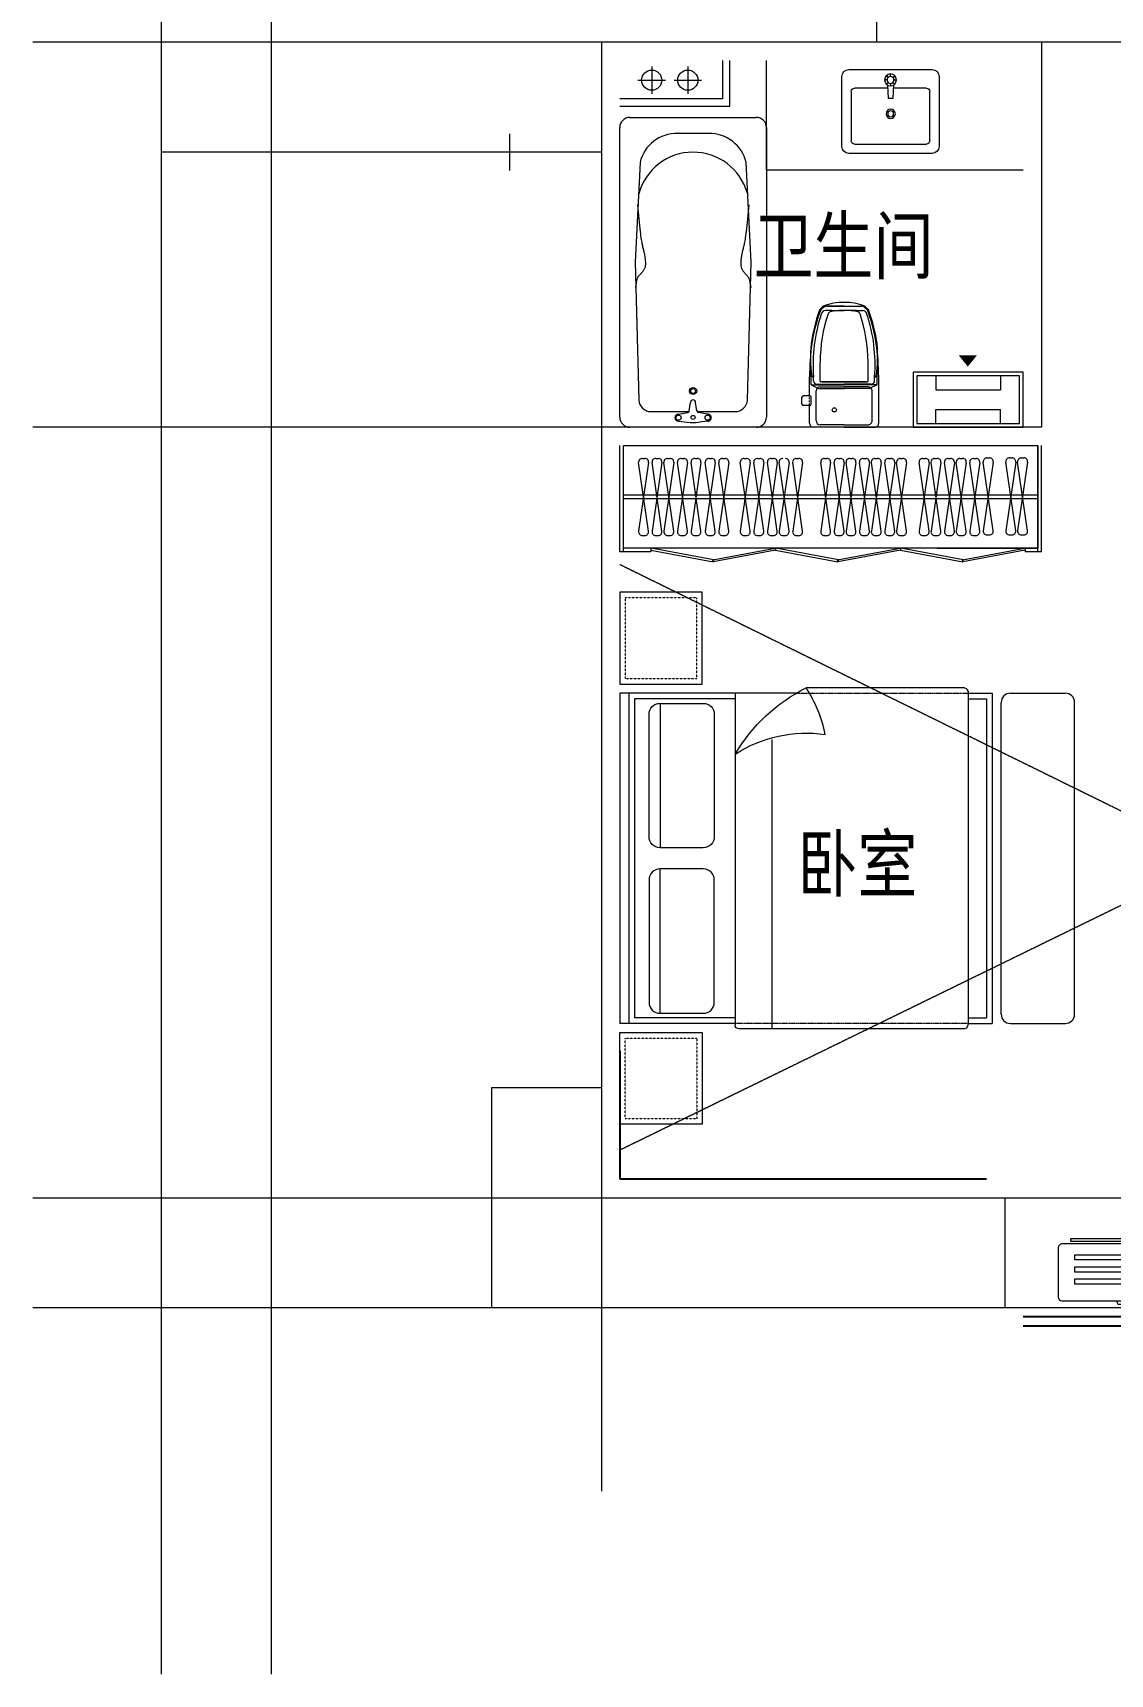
# Model space of a CAD drawing. Extents: x 5432254 to 5695744, y -448727 to -401527.
# Drawn here: x 5646423 to 5652297, y -437288 to -428341 of the extents above; entities that cross this region are included whole.
import ezdxf
from ezdxf.enums import TextEntityAlignment as Align

# ---------------------------------------------------------------- set-up
doc = ezdxf.new("R2010")
doc.units = 0
doc.linetypes.add('DASH', pattern=[0.35, 0.25, -0.1])
doc.linetypes.add('DOTE', pattern=[2.42, 2, -0.2, 0.02, -0.2])
doc.layers.get('0').update_dxf_attribs({"linetype": 'CONTINUOUS'})
for name, color, linetype, lineweight in [('DOTE', 251, 'DOTE', 0), ('PUB_HATCH', 8, 'CONTINUOUS', 9), ('SIGNT', 252, 'DOTE', 0), ('WALL', 255, 'CONTINUOUS', 20), ('家具', 33, 'CONTINUOUS', 9), ('移动家具', 41, 'CONTINUOUS', 20)]:
    doc.layers.add(name, color=color, linetype=linetype, lineweight=lineweight)
for name, color, linetype in [('fd', 4, 'CONTINUOUS'), ('PUB_TEXT', 7, 'CONTINUOUS'), ('RAIL', 163, 'CONTINUOUS'), ('WINDOW', 4, 'CONTINUOUS')]:
    doc.layers.add(name, color=color, linetype=linetype)
doc.styles.add('DIM_FONT', font='SIMPLEX.shx', dxfattribs={"width": 0.8})
doc.styles.add('黑体', font='SIMHEI.TTF', dxfattribs={"height": 10})

# ---------------------------------------------------------------- blocks, each defined once
blk = doc.blocks.new('A$C37A63D83')
at = {"layer": '家具', "color": 8}
for p, q in [((152.1, 636.3), (127.6, 636.3)), ((136.4, 659.7), (322.6, 659.7)), ((229.5, 659.7), (136.4, 659.7)), ((162, 636.3), (152.1, 636.3)), ((162, 636.3), (229.5, 636.3)), ((297, 636.3), (229.5, 636.3)), ((297, 636.3), (306.9, 636.3)), ((306.9, 636.3), (331.4, 636.3)), ((49.5, 230.4), (49.5, 316.4)), ((54, 279), (54, 280.3)), ((63, 274.5), (58.5, 274.5)), ((63, 252.9), (63, 274.5)), ((99, 250.2), (99, 355.5)), ((360, 250.2), (360, 355.5)), ((396, 252.9), (396, 274.5)), ((396, 274.5), (400.5, 274.5)), ((49.5, 230.4), (229.5, 230.4)), ((49.5, 230.4), (90.9, 211.5)), ((76.5, 36), (76.5, 198)), ((81, 234.9), (229.5, 234.9)), ((90.9, 211.5), (229.5, 211.5)), ((99, 220.5), (229.5, 220.5)), ((229.5, 246.6), (102.6, 246.6)), ((110.7, 246.6), (229.5, 246.6)), ((229.5, 246.6), (356.4, 246.6)), ((348.3, 246.6), (229.5, 246.6)), ((378, 234.9), (229.5, 234.9)), ((409.5, 230.4), (229.5, 230.4)), ((360, 220.5), (229.5, 220.5)), ((368.1, 211.5), (229.5, 211.5)), ((409.5, 230.4), (368.1, 211.5)), ((382.5, 36), (382.5, 198)), ((37.8, 171.9), (42.3, 171.9)), ((37.8, 117.9), (42.3, 117.9)), ((40.5, 153.1), (40.5, 161.7)), ((40.5, 137), (40.5, 146.5)), ((40.5, 121.2), (40.5, 129.7)), ((49.5, 125.1), (49.5, 164.7)), ((229.5, 13.5), (99, 13.5)), ((229.5, 13.5), (360, 13.5))]:
    blk.add_line(p, q, dxfattribs=at)
at = {"layer": '家具'}
for p, q in [((40.5, 170.1), (40.5, 274.5)), ((405, 279), (405, 280.3)), ((409.5, 230.4), (409.5, 316.4)), ((418.5, 22.5), (418.5, 274.5)), ((0, 125.1), (0, 164.7)), ((37.8, 171.9), (7.2, 171.9)), ((37.8, 117.9), (7.2, 117.9)), ((40.5, 22.5), (40.5, 122)), ((229.5, 0), (63, 0)), ((229.5, 0), (396, 0))]:
    blk.add_line(p, q, dxfattribs=at)
at = {"layer": '家具', "color": 8}
blk.add_circle((176.4, 94.5), 11.4, dxfattribs=at)
at = {"layer": '家具'}
for centre, radius, start, end in [((978.6, 321), 938.6, 160.46268, 171.82378), ((106.7, 630.4), 13.5, 147.26486, 160.46289), ((159.1, 596.7), 75.7, 123.74728, 147.26486), ((216.6, 423.2), 256.6, 87.12096, 112.8427), ((242.4, 423.2), 256.6, 67.1573, 92.87904), ((299.9, 596.7), 75.7, 32.73514, 56.25272), ((345.7, 630.4), 13.5, 21.34013, 45.04567), ((352.3, 630.4), 13.5, 19.53711, 32.73514), ((-519.6, 321), 938.7, 8.17733, 19.53711), ((7035.2, 15), 6999.5, 176.39994, 177.87525), ((-6576.2, 15), 6999.5, 2.12475, 3.60006), ((7.2, 164.7), 7.2, 90, 180), ((7.2, 125.1), 7.2, 180, 270), ((63, 22.5), 22.5, 180, 270), ((396, 22.5), 22.5, 270, 0)]:
    blk.add_arc(centre, radius, start, end, dxfattribs=at)
at = {"layer": '家具', "color": 8}
for centre, radius, start, end in [((823.8, 352.9), 776.2, 158.65987, 172.47632), ((113.3, 630.4), 13.5, 134.95433, 158.65987), ((347, 396.4), 344.2, 131.92233, 134.95433), ((129.6, 611.1), 25.3, 94.61237, 166.25294), ((138, 625.7), 34, 87.42069, 128.06865), ((159.2, 611.8), 18, 109.18125, 161.50274), ((214.4, 386.4), 250, 86.59247, 104.15157), ((244.6, 386.4), 250, 75.84843, 93.40753), ((299.8, 611.8), 18, 18.49726, 70.81875), ((321, 625.7), 34, 51.93135, 92.57931), ((329.4, 611.1), 25.3, 13.74706, 85.38763), ((112, 396.4), 344.2, 45.04567, 48.07767), ((-364.8, 352.9), 776.2, 7.52368, 21.34013), ((941.9, 340.4), 881.4, 161.70587, 184.28974), ((933.3, 352.9), 834.3, 161.50274, 179.81806), ((-474.3, 352.9), 834.3, 0.18194, 18.49726), ((-482.9, 340.4), 881.4, 355.71026, 18.29413), ((545.5, 366.9), 499.1, 169.88512, 189.98228), ((-86.5, 366.9), 499.1, 350.01772, 10.11488), ((58.5, 279), 4.5, 180, 270), ((400.5, 279), 4.5, 270, 0), ((81, 252.9), 18, 180, 270), ((99, 198), 22.5, 90, 180), ((102.6, 250.2), 3.6, 180, 270), ((356.4, 250.2), 3.6, 270, 0), ((360, 198), 22.5, 0, 90), ((378, 252.9), 18, 270, 0), ((42.3, 164.7), 7.2, 0, 90), ((42.3, 125.1), 7.2, 270, 0), ((99, 36), 22.5, 180, 270), ((360, 36), 22.5, 270, 0)]:
    blk.add_arc(centre, radius, start, end, dxfattribs=at)
blk = doc.blocks.new('A$C4EB5717C')
at = {"layer": '家具', "color": 8}
for p, q in [((520.3, 110), (520.3, 120)), ((883.1, 100), (530.3, 100)), ((893.1, 120), (893.1, 110))]:
    blk.add_line(p, q, dxfattribs=at)
for points in [[(269.2, 459.1), (709, 459.1), (709, 444), (269.2, 444)], [(290.4, 371.5), (625.9, 371.5), (625.9, 342.6), (290.4, 342.6)], [(290.4, 305.7), (625.9, 305.7), (625.9, 276.8), (290.4, 276.8)], [(290.4, 239.9), (625.9, 239.9), (625.9, 211), (290.4, 211)]]:
    blk.add_lwpolyline(points, close=True, dxfattribs=at)
at = {"layer": '家具'}
blk.add_lwpolyline([(220, 120), (980, 120, 0.414214), (1000, 140), (1000, 410, 0.414214), (980, 430), (220, 430, 0.414214), (200, 410), (200, 140, 0.414214)], format="xyb", close=True, dxfattribs=at)
at = {"layer": '家具', "color": 8}
for centre, start, end in [((530.3, 110), 180, 270), ((883.1, 110), 270, 0)]:
    blk.add_arc(centre, 10, start, end, dxfattribs=at)
blk = doc.blocks.new('$plan$00000489')
for p, q in [((-1470, 360), (-50, 360)), ((-1520, -310), (-1520, 310)), ((0, 310), (0, -310)), ((-80.8, 18.5), (-121.9, 12.5)), ((-64.3, 71.3), (-72.4, 26.6)), ((-29.2, 71.3), (-25.1, 29.7)), ((-80.8, -18.5), (-121.9, -12.5)), ((-64.3, -71.3), (-72.4, -26.6)), ((-29.2, -71.3), (-25.1, -29.7)), ((-50, -360), (-1470, -360))]:
    blk.add_line(p, q)
blk.add_lwpolyline([(-76.8, 81.3), (-76.8, 206.7, 0.398606), (-133.6, 266.6), (-809.9, 285), (-1298.7, 260.5, 0.354414), (-1441.4, 75.7), (-1441.4, -75.7, 0.354414), (-1298.7, -260.5), (-809.9, -285), (-133.6, -266.6, 0.398606), (-76.8, -206.7), (-76.8, -20)], format="xyb")
at = {"lineweight": 13}
for points in [[(-1090.4, 272.8), (-1073.6, 271.3), (-1056.5, 269.7), (-1039.1, 268), (-1022, 266.4), (-1005.3, 264.7), (-989.3, 263.1), (-974.5, 261.5), (-961, 260), (-949, 258.6), (-938.5, 257.3), (-929.4, 256), (-921.3, 254.7), (-914.1, 253.5), (-907.7, 252.3), (-901.8, 251.1), (-896.3, 249.9), (-891, 248.7), (-885.8, 247.5), (-880.7, 246.2), (-875.7, 245), (-870.6, 243.8), (-865.5, 242.6), (-860.3, 241.4), (-854.9, 240.3), (-849.3, 239.2), (-843.7, 238.1), (-837.9, 237.1), (-832.1, 236.3), (-826.5, 235.5), (-820.9, 234.9), (-815.6, 234.4), (-810.5, 234), (-805.8, 233.9), (-801.3, 233.9), (-797.2, 234.1), (-793.3, 234.6), (-789.6, 235.2), (-786, 235.9), (-782.7, 236.9), (-779.4, 238.1), (-776.2, 239.5), (-773.1, 241.1), (-770.1, 242.8), (-767.2, 244.6), (-764.4, 246.6), (-761.7, 248.6), (-759.1, 250.8), (-756.7, 252.9), (-754.3, 255.1), (-752.1, 257.3), (-749.9, 259.4), (-747.8, 261.5), (-745.7, 263.5), (-743.6, 265.5), (-741.6, 267.3), (-739.5, 269), (-737.4, 270.5), (-735.1, 271.9), (-732.7, 273.2), (-729.9, 274.3), (-726.8, 275.4), (-723.2, 276.4), (-719.1, 277.4), (-714.3, 278.3), (-708.9, 279.2), (-702.9, 280.1), (-696.5, 281), (-689.9, 281.9), (-683.2, 282.7)], [(-1090.4, -272.8), (-1073.6, -271.3), (-1056.5, -269.7), (-1039.1, -268), (-1022, -266.4), (-1005.3, -264.7), (-989.3, -263.1), (-974.5, -261.5), (-961, -260), (-949, -258.6), (-938.5, -257.3), (-929.4, -256), (-921.3, -254.7), (-914.1, -253.5), (-907.7, -252.3), (-901.8, -251.1), (-896.3, -249.9), (-891, -248.7), (-885.8, -247.5), (-880.7, -246.2), (-875.7, -245), (-870.6, -243.8), (-865.5, -242.6), (-860.3, -241.4), (-854.9, -240.3), (-849.3, -239.2), (-843.7, -238.1), (-837.9, -237.1), (-832.1, -236.3), (-826.5, -235.5), (-820.9, -234.9), (-815.6, -234.4), (-810.5, -234), (-805.8, -233.9), (-801.3, -233.9), (-797.2, -234.1), (-793.3, -234.6), (-789.6, -235.2), (-786, -235.9), (-782.7, -236.9), (-779.4, -238.1), (-776.2, -239.5), (-773.1, -241.1), (-770.1, -242.8), (-767.2, -244.6), (-764.4, -246.6), (-761.7, -248.6), (-759.1, -250.8), (-756.7, -252.9), (-754.3, -255.1), (-752.1, -257.3), (-749.9, -259.4), (-747.8, -261.5), (-745.7, -263.5), (-743.6, -265.5), (-741.6, -267.3), (-739.5, -269), (-737.4, -270.5), (-735.1, -271.9), (-732.7, -273.2), (-729.9, -274.3), (-726.8, -275.4), (-723.2, -276.4), (-719.1, -277.4), (-714.3, -278.3), (-708.9, -279.2), (-702.9, -280.1), (-696.5, -281), (-689.9, -281.9), (-685.5, -282.4)]]:
    blk.add_lwpolyline(points, dxfattribs=at)
blk.add_lwpolyline([(-76.8, 20), (-76.8, 81.3)])
for centre, radius in [((-46.8, 71.3), 12.6), ((-177.7, 0), 17.6), ((-46.8, -71.3), 12.6)]:
    blk.add_circle(centre, radius, dxfattribs=at)
for centre, radius in [((-177.7, 0), 11.6), ((-48.3, 0), 9.88)]:
    blk.add_circle(centre, radius)
for centre, radius, start, end in [((-1470, 310), 50, 90, 180), ((-50, 310), 50, 0, 90), ((-46.8, 71.3), 17.6, 360, 180), ((-121.9, 0), 12.5, 90, 270), ((-82.2, 28.3), 10, 278.24716, 349.78585), ((-323.6, 0), 300, 354.32287, 5.67713), ((-82.2, -28.3), 10, 10.21415, 81.75284), ((-46.8, -71.3), 17.6, 180, 0), ((-1470, -310), 50, 180, 270), ((-50, -310), 50, 270, 0)]:
    blk.add_arc(centre, radius, start, end)
blk.add_arc((-1073.2, 0.3), 276.3, 105.63845, 254.96294, dxfattribs=at)
blk = doc.blocks.new('dfdsf')
at = {"layer": '家具'}
for p, q in [((-6118.8, -27345.4), (-6118.8, -27726.4)), ((-5626.5, -27307.3), (-6080.7, -27307.3)), ((-5588.4, -27726.4), (-5588.4, -27345.4)), ((-6080.7, -27764.5), (-5626.5, -27764.5))]:
    blk.add_line(p, q, dxfattribs=at)
at = {"layer": '家具', "color": 8}
for p, q in [((-5872.4, -27364), (-5885.9, -27364)), ((-5866.9, -27350.6), (-5876.4, -27341.1)), ((-5866.7, -27377.4), (-5876.1, -27387.1)), ((-5853.6, -27345.2), (-5853.6, -27331.7)), ((-5831.1, -27340.8), (-5840.5, -27350.5)), ((-5830.8, -27386.8), (-5840.3, -27377.3)), ((-5834.8, -27364), (-5821.3, -27364)), ((-6068, -27694.7), (-6068, -27428)), ((-6049, -27408.9), (-5869.2, -27408.9)), ((-5870.1, -27391.7), (-5866.3, -27465.6)), ((-5866.3, -27465.6), (-5840.9, -27465.6)), ((-5853.6, -27382.8), (-5853.6, -27396.2)), ((-5837.1, -27391.7), (-5840.9, -27465.6)), ((-5838, -27408.9), (-5658.2, -27408.9)), ((-5639.2, -27428), (-5639.2, -27694.7)), ((-5658.2, -27713.7), (-6049, -27713.7))]:
    blk.add_line(p, q, dxfattribs=at)
for centre, radius in [((-5853.6, -27364), 32.3), ((-5853.6, -27364), 18.8), ((-5854.6, -27548.6), 25.4), ((-5854.6, -27548.6), 16)]:
    blk.add_circle(centre, radius, dxfattribs=at)
at = {"layer": '家具'}
for centre, start, end in [((-6080.7, -27345.4), 90, 180), ((-5626.5, -27345.4), 0, 90), ((-6080.7, -27726.4), 180, 270), ((-5626.5, -27726.4), 270, 0)]:
    blk.add_arc(centre, 38.1, start, end, dxfattribs=at)
at = {"layer": '家具', "color": 8}
for centre, start, end in [((-6049, -27428), 90, 180), ((-5658.2, -27428), 0, 90), ((-6049, -27694.7), 180, 270), ((-5658.2, -27694.7), 270, 0)]:
    blk.add_arc(centre, 19.1, start, end, dxfattribs=at)
blk = doc.blocks.new('A$C0032228E')
at = {"layer": 'fd'}
blk.add_lwpolyline([(302.1, 0, 100, 0, 0), (302.1, 62, 0, 0, 0)], format="xyseb", dxfattribs=at)
at = {"layer": '家具'}
for p, q in [((123.3, 372.3), (123.3, 295.3)), ((476.7, 372.3), (476.7, 295.3)), ((476.7, 295.3), (123.3, 295.3)), ((476.7, 189.3), (123.3, 189.3)), ((123.3, 112.3), (123.3, 189.3)), ((476.7, 112.3), (476.7, 189.3))]:
    blk.add_line(p, q, dxfattribs=at)
for points in [[(600, 392.3), (0, 392.3), (0, 92.3), (600, 92.3)], [(580, 372.3), (20, 372.3), (20, 112.3), (580, 112.3)]]:
    blk.add_lwpolyline(points, close=True, dxfattribs=at)
blk = doc.blocks.new('bed4')
at = {"layer": '移动家具'}
for p, q in [((1200566.4, -498997.4), (1200566.4, -498035.1)), ((1200566.4, -498035.1), (1202366.4, -498035.1)), ((1200566.4, -498085.1), (1202366.4, -498085.1)), ((1202366.4, -498664.2), (1202366.4, -498035.1)), ((1200596.4, -498115.1), (1202336.4, -498115.1)), ((1200596.4, -498664.2), (1200596.4, -498115.1)), ((1202336.4, -498664.2), (1202336.4, -498115.1)), ((1200621.8, -498255), (1201408.6, -498255)), ((1202310.9, -498255), (1201524.2, -498255)), ((1200566.4, -498664.2), (1202376.4, -498664.2)), ((1202396.4, -499915.1), (1202396.4, -498684.2)), ((1200819, -498864.6), (1202396.4, -498864.6)), ((1200536.4, -499915.1), (1200536.4, -499052.2)), ((1200566.4, -499935.1), (1202366.4, -499935.1)), ((1200566.4, -499935.1), (1200566.4, -500065.1)), ((1200596.4, -499935.1), (1200596.4, -500035.1)), ((1202336.4, -499935.1), (1202336.4, -500035.1)), ((1202366.4, -499935.1), (1202366.4, -500065.1)), ((1200566.4, -500065.1), (1202366.4, -500065.1)), ((1200596.4, -500035.1), (1202336.4, -500035.1))]:
    blk.add_line(p, q, dxfattribs=at)
at = {"layer": '移动家具', "linetype": 'DASH'}
for p, q in [((1202366.4, -499935.1), (1202366.4, -498664.2)), ((1200566.4, -498997.4), (1200566.4, -499935.1))]:
    blk.add_line(p, q, dxfattribs=at)
at = {"layer": '移动家具'}
for points in [[(1200016.4, -498485.1), (1200016.4, -498035.1), (1200516.4, -498035.1), (1200516.4, -498485.1), (1200016.4, -498485.1), (1200016.4, -498405.1)], [(1202916.4, -498485.1), (1202916.4, -498035.1), (1202416.4, -498035.1), (1202416.4, -498485.1), (1202916.4, -498485.1), (1202916.4, -498405.1)]]:
    blk.add_lwpolyline(points, dxfattribs=at)
at = {"layer": '移动家具', "color": 251, "linetype": 'DASH', "ltscale": 0.2}
for points in [[(1200046.4, -498455.1), (1200046.4, -498065.1), (1200486.4, -498065.1), (1200486.4, -498455.1)], [(1202886.4, -498455.1), (1202886.4, -498065.1), (1202446.4, -498065.1), (1202446.4, -498455.1)]]:
    blk.add_lwpolyline(points, close=True, dxfattribs=at)
at = {"layer": '移动家具'}
for points in [[(1200621.8, -498255), (1200621.8, -498490.4, 0.414214), (1200681.8, -498550.4), (1201348.6, -498550.4, 0.414214), (1201408.6, -498490.4), (1201408.6, -498255, 0.414214), (1201348.6, -498195), (1200681.8, -498195, 0.414214)], [(1202310.9, -498255), (1202310.9, -498490.4, -0.414214), (1202250.9, -498550.4), (1201584.2, -498550.4, -0.414214), (1201524.2, -498490.4), (1201524.2, -498255, -0.414214), (1201584.2, -498195), (1202250.9, -498195, -0.414214)]]:
    blk.add_lwpolyline(points, format="xyb", close=True, dxfattribs=at)
blk.add_lwpolyline([(1200899, -498664.2, 0.180302), (1200791, -499155.9, -0.088637), (1200536.5, -499052.2, 28871.271551)], format="xyb", dxfattribs=at)
for centre, radius, start, end in [((1201379.6, -499476.6), 944, 120.60747, 153.27731), ((1202376.4, -498684.2), 20, 0, 90), ((1200565.2, -499904.4), 30.7, 200.35664, 272.31522), ((1202367.6, -499904.4), 30.7, 267.68839, 339.69174)]:
    blk.add_arc(centre, radius, start, end, dxfattribs=at)
blk = doc.blocks.new('das d')
at = {"layer": '移动家具'}
for p, q in [((1303965.6, -553830.3), (1303965.6, -552130.3)), ((1304015.6, -552080.3), (1304315.6, -552080.3)), ((1304365.6, -553830.3), (1304365.6, -552130.3)), ((1304015.6, -553880.3), (1304315.6, -553880.3))]:
    blk.add_line(p, q, dxfattribs=at)
for centre, start, end in [((1304015.6, -552130.3), 90, 180), ((1304315.6, -552130.3), 0, 90), ((1304015.6, -553830.3), 180, 270), ((1304315.6, -553830.3), 270, 0)]:
    blk.add_arc(centre, 50, start, end, dxfattribs=at)

msp = doc.modelspace()

# ---------------------------------------------------------------- linework, layer by layer
at = {"layer": 'DOTE'}
for p, q in [((5647723.4, -415595.8), (5647723.4, -437288.5)), ((5651023.4, -425090.9), (5651023.4, -428390.9)), ((5647123.4, -426590.9), (5647123.4, -437288.5)), ((5653123.4, -428390.9), (5646423.4, -428390.9)), ((5649523.4, -428390.9), (5649523.4, -436290.9)), ((5651923.4, -428390.9), (5651923.4, -430490.9)), ((5649523.4, -428990.9), (5647123.4, -428990.9)), ((5651923.4, -430490.9), (5646423.4, -430490.9)), ((5648923.4, -434090.9), (5649523.4, -434090.9)), ((5648923.4, -434090.9), (5648923.4, -435290.9)), ((5646423.4, -434690.9), (5653123.4, -434690.9)), ((5651723.4, -434690.9), (5651723.4, -435290.9)), ((5689823.4, -435290.9), (5646423.4, -435290.9))]:
    msp.add_line(p, q, dxfattribs=at)
at = {"layer": 'PUB_HATCH'}
for p, q in [((5649780.2, -430683.5), (5649726.2, -431058.2)), ((5649780.2, -431058.2), (5649726.2, -430683.5)), ((5649746, -430660.9), (5649760.3, -430660.9)), ((5649853.8, -430683.5), (5649799.8, -431058.2)), ((5649853.8, -431058.2), (5649799.8, -430683.5)), ((5649819.6, -430660.9), (5649833.9, -430660.9)), ((5649918.2, -430683.5), (5649864.2, -431058.2)), ((5649918.2, -431058.2), (5649864.2, -430683.5)), ((5649884, -430660.9), (5649898.3, -430660.9)), ((5649992.5, -430683.5), (5649938.6, -431058.2)), ((5649992.5, -431058.2), (5649938.6, -430683.5)), ((5649958.4, -430660.9), (5649972.7, -430660.9)), ((5650066.1, -430683.5), (5650012.1, -431058.2)), ((5650066.1, -431058.2), (5650012.1, -430683.5)), ((5650032, -430660.9), (5650046.3, -430660.9)), ((5650144, -430683.5), (5650090, -431058.2)), ((5650144, -431058.2), (5650090, -430683.5)), ((5650109.8, -430660.9), (5650124.2, -430660.9)), ((5650217.6, -430683.5), (5650163.6, -431058.2)), ((5650217.6, -431058.2), (5650163.6, -430683.5)), ((5650183.4, -430660.9), (5650197.8, -430660.9)), ((5650334.4, -430683.5), (5650280.4, -431058.2)), ((5650334.4, -431058.2), (5650280.4, -430683.5)), ((5650300.3, -430660.9), (5650314.6, -430660.9)), ((5650408.8, -430683.5), (5650354.8, -431058.2)), ((5650408.8, -431058.2), (5650354.8, -430683.5)), ((5650374.6, -430660.9), (5650388.9, -430660.9)), ((5650482.3, -430683.5), (5650428.4, -431058.2)), ((5650482.3, -431058.2), (5650428.4, -430683.5)), ((5650448.2, -430660.9), (5650462.5, -430660.9)), ((5650546.7, -430683.5), (5650492.8, -431058.2)), ((5650546.7, -431058.2), (5650492.8, -430683.5)), ((5650620.3, -430683.5), (5650566.4, -431058.2)), ((5650620.3, -431058.2), (5650566.4, -430683.5)), ((5650586.2, -430660.9), (5650600.5, -430660.9)), ((5650773.2, -430683.5), (5650719.2, -431058.2)), ((5650773.2, -431058.2), (5650719.2, -430683.5)), ((5650739, -430660.9), (5650753.4, -430660.9)), ((5650846.8, -430683.5), (5650792.8, -431058.2)), ((5650846.8, -431058.2), (5650792.8, -430683.5)), ((5650812.6, -430660.9), (5650826.9, -430660.9)), ((5650911.2, -430683.5), (5650857.2, -431058.2)), ((5650911.2, -431058.2), (5650857.2, -430683.5)), ((5650877, -430660.9), (5650891.3, -430660.9)), ((5650984.8, -430683.5), (5650930.8, -431058.2)), ((5650984.8, -431058.2), (5650930.8, -430683.5)), ((5650950.6, -430660.9), (5650964.9, -430660.9)), ((5651049.1, -430683.5), (5650995.2, -431058.2)), ((5651049.1, -431058.2), (5650995.2, -430683.5)), ((5651015, -430660.9), (5651029.3, -430660.9)), ((5651122.7, -430683.5), (5651068.8, -431058.2)), ((5651122.7, -431058.2), (5651068.8, -430683.5)), ((5651088.6, -430660.9), (5651102.9, -430660.9)), ((5651187.1, -430683.5), (5651133.2, -431058.2)), ((5651187.1, -431058.2), (5651133.2, -430683.5)), ((5651153, -430660.9), (5651167.3, -430660.9)), ((5651310.1, -430683.5), (5651256.2, -431058.2)), ((5651310.1, -431058.2), (5651256.2, -430683.5)), ((5651276, -430660.9), (5651290.3, -430660.9)), ((5651374.5, -430683.5), (5651320.6, -431058.2)), ((5651374.5, -431058.2), (5651320.6, -430683.5)), ((5651340.4, -430660.9), (5651354.7, -430660.9)), ((5651448.1, -430683.5), (5651394.2, -431058.2)), ((5651448.1, -431058.2), (5651394.2, -430683.5)), ((5651414, -430660.9), (5651428.3, -430660.9)), ((5651512.5, -430683.5), (5651458.6, -431058.2)), ((5651512.5, -431058.2), (5651458.6, -430683.5)), ((5651478.4, -430660.9), (5651492.7, -430660.9)), ((5651586.1, -430683.5), (5651532.1, -431058.2)), ((5651586.1, -431058.2), (5651532.1, -430683.5)), ((5651552, -430660.9), (5651566.3, -430660.9)), ((5651659.5, -430680.9), (5651605.6, -431055.6)), ((5651659.5, -431055.6), (5651605.6, -430680.9)), ((5651625.4, -430658.2), (5651639.7, -430658.2)), ((5651782.5, -430680.8), (5651728.6, -431055.5)), ((5651782.5, -431055.5), (5651728.6, -430680.8)), ((5651748.4, -430658.1), (5651762.7, -430658.1)), ((5651846.9, -430680.8), (5651793, -431055.5)), ((5651846.9, -431055.5), (5651793, -430680.8)), ((5651812.8, -430658.1), (5651827.1, -430658.1)), ((5651903.4, -430860.9), (5649643.4, -430860.9)), ((5651903.4, -430880.9), (5649643.4, -430880.9)), ((5649746, -431080.9), (5649760.3, -431080.9)), ((5649819.6, -431080.9), (5649833.9, -431080.9)), ((5649884, -431080.9), (5649898.3, -431080.9)), ((5649958.4, -431080.9), (5649972.7, -431080.9)), ((5650032, -431080.9), (5650046.3, -431080.9)), ((5650109.8, -431080.9), (5650124.2, -431080.9)), ((5650183.4, -431080.9), (5650197.8, -431080.9)), ((5650300.3, -431080.9), (5650314.6, -431080.9)), ((5650374.6, -431080.9), (5650388.9, -431080.9)), ((5650448.2, -431080.9), (5650462.5, -431080.9)), ((5650512.6, -431080.9), (5650526.9, -431080.9)), ((5650586.2, -431080.9), (5650600.5, -431080.9)), ((5650739, -431080.9), (5650753.4, -431080.9)), ((5650812.6, -431080.9), (5650826.9, -431080.9)), ((5650877, -431080.9), (5650891.3, -431080.9)), ((5650950.6, -431080.9), (5650964.9, -431080.9)), ((5651015, -431080.9), (5651029.3, -431080.9)), ((5651088.6, -431080.9), (5651102.9, -431080.9)), ((5651153, -431080.9), (5651167.3, -431080.9)), ((5651276, -431080.9), (5651290.3, -431080.9)), ((5651340.4, -431080.9), (5651354.7, -431080.9)), ((5651414, -431080.9), (5651428.3, -431080.9)), ((5651478.4, -431080.9), (5651492.7, -431080.9)), ((5651552, -431080.9), (5651566.3, -431080.9)), ((5651625.4, -431078.2), (5651639.7, -431078.2)), ((5651748.4, -431078.1), (5651762.7, -431078.1)), ((5651812.8, -431078.1), (5651827.1, -431078.1))]:
    msp.add_line(p, q, dxfattribs=at)
for centre, start, end in [((5649746, -430680.9), 90, 187.59464), ((5649760.3, -430680.9), 352.40536, 90), ((5649819.6, -430680.9), 90, 187.59464), ((5649833.9, -430680.9), 352.40536, 90), ((5649884, -430680.9), 90, 187.59464), ((5649898.3, -430680.9), 352.40536, 90), ((5649958.4, -430680.9), 90, 187.59464), ((5649972.7, -430680.9), 352.40536, 90), ((5650032, -430680.9), 90, 187.59464), ((5650046.3, -430680.9), 352.40536, 90), ((5650109.8, -430680.9), 90, 187.59464), ((5650124.2, -430680.9), 352.40536, 90), ((5650183.4, -430680.9), 90, 187.59464), ((5650197.8, -430680.9), 352.40536, 90), ((5650300.3, -430680.9), 90, 187.59464), ((5650314.6, -430680.9), 352.40536, 90), ((5650374.6, -430680.9), 90, 187.59464), ((5650388.9, -430680.9), 352.40536, 90), ((5650448.2, -430680.9), 90, 187.59464), ((5650462.5, -430680.9), 352.40536, 90), ((5650512.6, -430680.9), 90, 187.59464), ((5650526.9, -430680.9), 352.40536, 90), ((5650586.2, -430680.9), 90, 187.59464), ((5650600.5, -430680.9), 352.40536, 90), ((5650739, -430680.9), 90, 187.59464), ((5650753.4, -430680.9), 352.40536, 90), ((5650812.6, -430680.9), 90, 187.59464), ((5650826.9, -430680.9), 352.40536, 90), ((5650877, -430680.9), 90, 187.59464), ((5650891.3, -430680.9), 352.40536, 90), ((5650950.6, -430680.9), 90, 187.59464), ((5650964.9, -430680.9), 352.40536, 90), ((5651015, -430680.9), 90, 187.59464), ((5651029.3, -430680.9), 352.40536, 90), ((5651088.6, -430680.9), 90, 187.59464), ((5651102.9, -430680.9), 352.40536, 90), ((5651153, -430680.9), 90, 187.59464), ((5651167.3, -430680.9), 352.40536, 90), ((5651276, -430680.9), 90, 187.59464), ((5651290.3, -430680.9), 352.40536, 90), ((5651340.4, -430680.9), 90, 187.59464), ((5651354.7, -430680.9), 352.40536, 90), ((5651414, -430680.9), 90, 187.59464), ((5651428.3, -430680.9), 352.40536, 90), ((5651478.4, -430680.9), 90, 187.59464), ((5651492.7, -430680.9), 352.40536, 90), ((5651552, -430680.9), 90, 187.59464), ((5651566.3, -430680.9), 352.40536, 90), ((5651625.4, -430678.2), 90, 187.59464), ((5651639.7, -430678.2), 352.40536, 90), ((5651748.4, -430678.1), 90, 187.59464), ((5651762.7, -430678.1), 352.40536, 90), ((5651812.8, -430678.1), 90, 187.59464), ((5651827.1, -430678.1), 352.40536, 90), ((5649746, -431060.9), 172.40536, 270), ((5649760.3, -431060.9), 270, 7.59464), ((5649819.6, -431060.9), 172.40536, 270), ((5649833.9, -431060.9), 270, 7.59464), ((5649884, -431060.9), 172.40536, 270), ((5649898.3, -431060.9), 270, 7.59464), ((5649958.4, -431060.9), 172.40536, 270), ((5649972.7, -431060.9), 270, 7.59464), ((5650032, -431060.9), 172.40536, 270), ((5650046.3, -431060.9), 270, 7.59464), ((5650109.8, -431060.9), 172.40536, 270), ((5650124.2, -431060.9), 270, 7.59464), ((5650183.4, -431060.9), 172.40536, 270), ((5650197.8, -431060.9), 270, 7.59464), ((5650300.3, -431060.9), 172.40536, 270), ((5650314.6, -431060.9), 270, 7.59464), ((5650374.6, -431060.9), 172.40536, 270), ((5650388.9, -431060.9), 270, 7.59464), ((5650448.2, -431060.9), 172.40536, 270), ((5650462.5, -431060.9), 270, 7.59464), ((5650512.6, -431060.9), 172.40536, 270), ((5650526.9, -431060.9), 270, 7.59464), ((5650586.2, -431060.9), 172.40536, 270), ((5650600.5, -431060.9), 270, 7.59464), ((5650739, -431060.9), 172.40536, 270), ((5650753.4, -431060.9), 270, 7.59464), ((5650812.6, -431060.9), 172.40536, 270), ((5650826.9, -431060.9), 270, 7.59464), ((5650877, -431060.9), 172.40536, 270), ((5650891.3, -431060.9), 270, 7.59464), ((5650950.6, -431060.9), 172.40536, 270), ((5650964.9, -431060.9), 270, 7.59464), ((5651015, -431060.9), 172.40536, 270), ((5651029.3, -431060.9), 270, 7.59464), ((5651088.6, -431060.9), 172.40536, 270), ((5651102.9, -431060.9), 270, 7.59464), ((5651153, -431060.9), 172.40536, 270), ((5651167.3, -431060.9), 270, 7.59464), ((5651276, -431060.9), 172.40536, 270), ((5651290.3, -431060.9), 270, 7.59464), ((5651340.4, -431060.9), 172.40536, 270), ((5651354.7, -431060.9), 270, 7.59464), ((5651414, -431060.9), 172.40536, 270), ((5651428.3, -431060.9), 270, 7.59464), ((5651478.4, -431060.9), 172.40536, 270), ((5651492.7, -431060.9), 270, 7.59464), ((5651552, -431060.9), 172.40536, 270), ((5651566.3, -431060.9), 270, 7.59464), ((5651625.4, -431058.2), 172.40536, 270), ((5651639.7, -431058.2), 270, 7.59464), ((5651748.4, -431058.1), 172.40536, 270), ((5651762.7, -431058.1), 270, 7.59464), ((5651812.8, -431058.1), 172.40536, 270), ((5651827.1, -431058.1), 270, 7.59464)]:
    msp.add_arc(centre, 20, start, end, dxfattribs=at)
at = {"layer": 'RAIL'}
for p, q in [((5653023.4, -435340.9), (5651823.4, -435340.9)), ((5653023.4, -435390.9), (5651823.4, -435390.9))]:
    msp.add_line(p, q, dxfattribs=at)
at = {"layer": 'SIGNT', "ltscale": 0.5}
for p, q in [((5649623.4, -431238.4), (5652883.5, -432840.9)), ((5652883.5, -432840.9), (5649623.4, -434432.3))]:
    msp.add_line(p, q, dxfattribs=at)
at = {"layer": 'WALL'}
msp.add_line((5649023.4, -429090.9), (5649023.4, -428890.9), dxfattribs=at)
at = {"layer": 'WINDOW'}
for p in [(5649623.4, -433890.9), (5651623.4, -434590.9)]:
    msp.add_line(p, (5649623.4, -434590.9), dxfattribs=at)
at = {"layer": '家具', "color": 251}
for p, q in [((5650183.4, -428490.9), (5650183.4, -428700.9)), ((5650183.4, -428700.9), (5649623.4, -428700.9))]:
    msp.add_line(p, q, dxfattribs=at)
at = {"layer": '家具'}
for p, q in [((5650223.4, -428740.9), (5650223.4, -428490.9)), ((5650423.4, -429088.6), (5650423.4, -428490.9)), ((5649797.7, -428523.9), (5649797.7, -428673.9)), ((5649994.5, -428523.9), (5649994.5, -428673.9)), ((5649722.7, -428598.9), (5649872.7, -428598.9)), ((5649919.5, -428598.9), (5650069.5, -428598.9)), ((5649623.4, -428740.9), (5650223.4, -428740.9)), ((5650423.4, -429088.6), (5651823.4, -429088.6)), ((5649623.4, -431170.9), (5649623.4, -430590.9)), ((5649643.4, -431170.9), (5649643.4, -430590.9)), ((5651903.4, -431170.9), (5651903.4, -430590.9)), ((5651923.4, -431170.9), (5651923.4, -430590.9)), ((5649793.4, -431170.9), (5649623.4, -431170.9)), ((5649993.4, -431150.9), (5649643.4, -431150.9)), ((5649793.4, -431150.9), (5649793.4, -431170.9)), ((5651353.4, -431150.9), (5651903.4, -431150.9)), ((5651833.4, -431150.9), (5651833.4, -431170.9)), ((5651923.4, -431170.9), (5651833.4, -431170.9))]:
    msp.add_line(p, q, dxfattribs=at)
for points in [[(5651903.4, -431150.9), (5649643.4, -431150.9), (5649643.4, -430590.9), (5651903.4, -430590.9)], [(5649793.4, -431160.7), (5650133.4, -431223.8), (5650135.3, -431214), (5649795.3, -431150.9)], [(5650473.4, -431160.7), (5650133.4, -431223.8), (5650131.6, -431214), (5650471.6, -431150.9)], [(5650473.4, -431160.7), (5650813.4, -431223.8), (5650815.3, -431214), (5650475.3, -431150.9)], [(5651153.4, -431160.7), (5650813.4, -431223.8), (5650811.6, -431214), (5651151.6, -431150.9)], [(5651153.4, -431160.7), (5651493.4, -431223.8), (5651495.3, -431214), (5651155.3, -431150.9)], [(5651833.4, -431160.7), (5651493.4, -431223.8), (5651491.6, -431214), (5651831.6, -431150.9)]]:
    msp.add_lwpolyline(points, close=True, dxfattribs=at)
for centre in [(5649797.7, -428598.9), (5649994.5, -428598.9)]:
    msp.add_circle(centre, 55, dxfattribs=at)

# ---------------------------------------------------------------- block references
at = {"rotation": 180}
msp.add_blockref('A$C0032228E', (5651823.4, -430098.6), dxfattribs=at)
at = {"layer": '家具', "xscale": -1}
for name, p, rotation in [('dfdsf', (5645246.1, -401233.5), 5.336083575002704e-08), ('bed4', (5151588.3, 768625.5), 90)]:
    msp.add_blockref(name, p, dxfattribs=dict(at, rotation=rotation))
at = {"layer": '家具', "xscale": 1.111111111007631, "yscale": 1.111111111124046, "zscale": 1.111111111112764, "rotation": 270.0000000480247}
msp.add_blockref('$plan$00000489', (5650023.4, -430490.9), dxfattribs=at)
at = {"layer": '家具', "rotation": 359.9999999466392}
msp.add_blockref('A$C37A63D83', (5650617.1, -430490.9), dxfattribs=at)
at = {"layer": '家具'}
for name, p in [('das d', (4347737.8, 120139.4)), ('A$C4EB5717C', (5651814.4, -435373.2))]:
    msp.add_blockref(name, p, dxfattribs=at)

# ---------------------------------------------------------------- texts
at = {"layer": 'PUB_HATCH', "style": 'DIM_FONT', "width": 0.7, "flags": 9}
for tag, s in [('YSIZE', '450'), ('XSIZE', '54')]:
    msp.add_attdef(tag, (5649751.8, -430885.9), s, height=0.5, dxfattribs=at)
at = {"layer": 'PUB_TEXT', "style": '黑体', "width": 0.8}
for s, p in [('卫生间', (5650843.5, -429651.1)), ('卧室', (5650919.2, -433020.6))]:
    msp.add_text(s, height=300, dxfattribs=at).set_placement(p, align=Align.CENTER)

doc.saveas('drawing.dxf')
